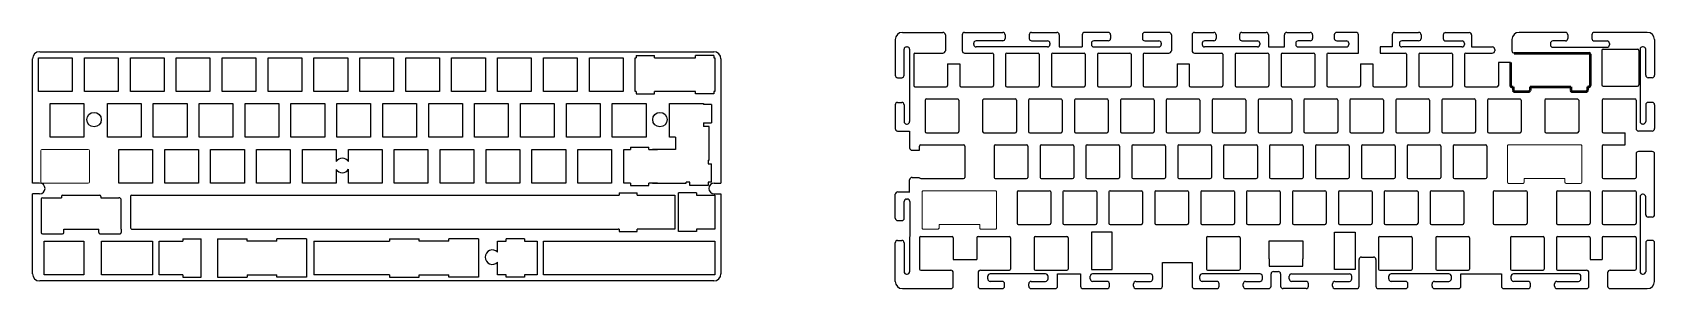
# Model space of a CAD drawing. Header units: millimetres. Extents: x 135 to 808, y 110 to 217.
import ezdxf

# ---------------------------------------------------------------- set-up
doc = ezdxf.new("R2010")
doc.units = ezdxf.units.MM
doc.layers.add('201', color=7, linetype='Continuous', true_color=0xffffff)
doc.layers.add('Visible', color=7, linetype='Continuous', lineweight=50)

msp = doc.modelspace()

# ---------------------------------------------------------------- linework, layer by layer
at = {"linetype": 'Continuous'}
for p, q in [((496.16, 216.73), (512.96, 216.73)), ((513.96, 215.73), (513.96, 209.13)), ((520.96, 215.73), (520.96, 209.13)), ((521.96, 216.73), (537.76, 216.73)), ((538.76, 215.73), (538.76, 214.23)), ((548.76, 215.73), (548.76, 214.23)), ((549.76, 216.73), (560.26, 216.73)), ((561.26, 215.73), (561.26, 210.73)), ((570.76, 215.73), (570.76, 210.73)), ((581.56, 216.73), (571.76, 216.73)), ((582.56, 215.73), (582.56, 214.23)), ((595.76, 215.73), (595.76, 214.23)), ((606.76, 216.73), (596.76, 216.73)), ((607.76, 215.73), (607.76, 209.13)), ((616.36, 215.73), (616.36, 209.13)), ((617.36, 216.73), (625.36, 216.73)), ((626.36, 215.73), (626.36, 214.23)), ((636.07, 215.73), (636.07, 214.23)), ((637.07, 216.73), (647.07, 216.73)), ((648.07, 215.73), (648.07, 210.73)), ((654.69, 210.73), (654.69, 215.73)), ((655.69, 216.73), (665.39, 216.73)), ((666.39, 215.73), (666.39, 214.23)), ((675.39, 215.73), (675.39, 214.23)), ((684.39, 216.73), (676.39, 216.73)), ((685.39, 208.13), (685.39, 215.73)), ((699.39, 215.73), (699.39, 210.73)), ((700.39, 216.73), (710.39, 216.73)), ((711.39, 215.73), (711.39, 214.23)), ((720.58, 215.68), (720.58, 214.18)), ((721.58, 216.68), (731.38, 216.68)), ((732.38, 215.68), (732.38, 210.68)), ((771.29, 216.73), (752.09, 216.73)), ((772.29, 215.73), (772.29, 214.18)), ((782.29, 215.73), (782.29, 214.18)), ((805.29, 216.73), (783.29, 216.73)), ((493.16, 213.73), (493.16, 198.93)), ((496.84, 198.93), (496.84, 209.73)), ((497.84, 210.73), (498.14, 210.73)), ((499.14, 209.73), (499.14, 179.68)), ((525.76, 211.73), (525.76, 212.23)), ((537.76, 213.23), (526.76, 213.23)), ((556.36, 210.73), (526.76, 210.73)), ((549.76, 213.23), (556.36, 213.23)), ((557.36, 212.23), (557.36, 211.73)), ((574.56, 212.23), (574.56, 211.73)), ((581.56, 213.23), (575.56, 213.23)), ((575.56, 210.73), (602.56, 210.73)), ((596.76, 213.23), (602.56, 213.23)), ((603.56, 212.23), (603.56, 211.73)), ((620.56, 212.23), (620.56, 211.73)), ((625.36, 213.23), (621.56, 213.23)), ((643.46, 210.73), (621.56, 210.73)), ((637.07, 213.23), (643.46, 213.23)), ((644.46, 212.23), (644.46, 211.73)), ((648.07, 210.73), (654.69, 210.73)), ((659.39, 212.23), (659.39, 211.73)), ((665.39, 213.23), (660.39, 213.23)), ((660.39, 210.73), (680.39, 210.73)), ((676.39, 213.23), (680.39, 213.23)), ((681.39, 212.23), (681.39, 211.73)), ((699.39, 210.73), (694.39, 210.73)), ((694.39, 210.73), (694.39, 208.13)), ((702.39, 212.23), (702.39, 211.73)), ((710.39, 213.23), (703.39, 213.23)), ((728.38, 210.68), (703.39, 210.73)), ((721.58, 213.18), (728.38, 213.18)), ((729.38, 212.18), (729.38, 211.68)), ((732.38, 210.68), (740.96, 210.68)), ((741.96, 209.68), (741.96, 209.13)), ((749.09, 213.73), (749.09, 209.13)), ((765.04, 212.18), (765.04, 211.57)), ((771.29, 213.18), (766.04, 213.18)), ((766.04, 210.57), (788.58, 210.57)), ((783.29, 213.18), (788.58, 213.18)), ((789.58, 212.18), (789.58, 211.57)), ((802.31, 209.73), (802.31, 179.68)), ((803.61, 210.73), (803.31, 210.73)), ((804.61, 198.93), (804.61, 209.73)), ((808.29, 213.73), (808.29, 198.93)), ((514.86, 203.63), (519.91, 203.63)), ((610.11, 203.63), (615.16, 203.63)), ((686.31, 203.63), (691.36, 203.63)), ((748.51, 204.24), (743.46, 204.24)), ((494.16, 197.93), (495.84, 197.93)), ((807.29, 197.93), (805.61, 197.93)), ((493.16, 186.68), (493.16, 176.78)), ((494.16, 187.68), (495.84, 187.68)), ((496.84, 186.68), (496.84, 179.68)), ((804.61, 186.68), (804.61, 179.68)), ((807.29, 187.68), (805.61, 187.68)), ((808.29, 186.68), (808.29, 176.78)), ((494.16, 175.78), (499.14, 175.78)), ((497.84, 178.68), (498.14, 178.68)), ((499.14, 175.78), (499.14, 168.78)), ((796.11, 170.03), (796.11, 175.08)), ((807.29, 175.78), (801.61, 175.78)), ((803.61, 178.68), (803.31, 178.68)), ((503.24, 167.78), (503.24, 169.53)), ((503.74, 170.03), (521.51, 170.03)), ((500.14, 167.78), (503.24, 167.78)), ((807.29, 167.26), (801.61, 167.26)), ((808.29, 141.03), (808.29, 166.26)), ((499.14, 150.48), (499.14, 155.53)), ((500.14, 156.53), (503.24, 156.53)), ((503.74, 156.03), (521.51, 156.03)), ((138.08, 154.17), (135.08, 154.17)), ((138.08, 149.67), (135.08, 149.67)), ((406.4, 154.12), (406.4, 154.55)), ((418.04, 154.17), (420.83, 154.17)), ((418.04, 149.67), (420.83, 149.67)), ((493.2, 139.58), (493.2, 149.48)), ((494.2, 150.48), (499.18, 150.48)), ((802.31, 148.48), (802.31, 117.33)), ((803.61, 149.48), (803.31, 149.48)), ((804.61, 141.03), (804.61, 148.48)), ((496.88, 139.58), (496.88, 146.48)), ((497.88, 147.48), (498.18, 147.48)), ((499.18, 146.48), (499.14, 117.33)), ((494.2, 138.58), (495.88, 138.58)), ((807.29, 140.03), (805.61, 140.03)), ((493.16, 113.33), (493.16, 129.33)), ((494.16, 130.33), (495.84, 130.33)), ((496.84, 129.33), (496.84, 117.33)), ((648.31, 122.63), (648.31, 130.23)), ((648.31, 130.23), (662.31, 130.23)), ((662.31, 130.23), (662.31, 122.63)), ((804.61, 129.33), (804.61, 117.33)), ((807.29, 130.33), (805.61, 130.33)), ((808.29, 113.33), (808.29, 129.33)), ((517.24, 122.43), (527.06, 122.43)), ((622.31, 127.23), (622.3, 122.63)), ((622.3, 122.63), (622.31, 118.43)), ((636.31, 127.23), (636.31, 122.63)), ((636.31, 122.63), (636.31, 118.43)), ((648.31, 122.63), (648.31, 119.63)), ((662.31, 119.63), (662.31, 122.63)), ((685.66, 116.43), (685.66, 122.43)), ((686.66, 123.43), (691.66, 123.43)), ((692.66, 122.43), (692.66, 111.33)), ((781.56, 122.43), (786.61, 122.43)), ((224.19, 116.02), (224.19, 115.05)), ((497.84, 116.33), (498.14, 116.33)), ((517.24, 111.33), (517.24, 116.93)), ((527.56, 116.93), (527.56, 111.33)), ((531.56, 114.33), (531.56, 115.43)), ((555.56, 116.43), (532.56, 116.43)), ((556.56, 114.33), (556.56, 115.43)), ((560.56, 111.33), (560.56, 116.43)), ((560.56, 116.43), (570.06, 116.43)), ((570.06, 116.43), (570.06, 111.33)), ((574.06, 114.33), (574.06, 115.43)), ((599.06, 116.43), (575.06, 116.43)), ((600.06, 114.33), (600.06, 115.43)), ((604.06, 111.33), (604.06, 121.13)), ((604.06, 121.13), (616.36, 121.13)), ((616.36, 121.13), (616.36, 111.33)), ((619.56, 114.33), (619.56, 115.43)), ((644.56, 116.43), (620.56, 116.43)), ((645.56, 114.33), (645.56, 115.43)), ((648.31, 119.63), (662.31, 119.63)), ((649.11, 111.33), (649.11, 116.43)), ((650.11, 117.43), (652.11, 117.43)), ((653.11, 116.43), (653.11, 111.33)), ((656.66, 114.33), (656.66, 115.43)), ((657.66, 116.43), (681.66, 116.43)), ((682.66, 114.33), (682.66, 115.43)), ((685.66, 111.33), (685.66, 116.43)), ((697.96, 114.33), (697.96, 115.43)), ((722.96, 116.43), (698.96, 116.43)), ((723.96, 114.33), (723.96, 115.43)), ((727.96, 111.33), (727.96, 116.43)), ((727.96, 116.43), (744.76, 116.43)), ((744.76, 116.43), (744.76, 111.33)), ((748.76, 114.33), (748.76, 115.43)), ((776.76, 116.43), (749.76, 116.43)), ((777.76, 114.33), (777.76, 115.43)), ((781.06, 111.33), (781.06, 116.93)), ((788.83, 116.93), (788.83, 111.33)), ((803.31, 116.33), (803.61, 116.33)), ((496.16, 110.33), (516.24, 110.33)), ((528.56, 110.33), (537.56, 110.33)), ((537.56, 113.33), (532.56, 113.33)), ((538.56, 111.33), (538.56, 112.33)), ((548.56, 111.33), (548.56, 112.33)), ((549.56, 113.33), (555.56, 113.33)), ((549.56, 110.33), (559.56, 110.33)), ((571.06, 110.33), (581.06, 110.33)), ((581.06, 113.33), (575.06, 113.33)), ((582.06, 111.33), (582.06, 112.33)), ((592.06, 111.33), (592.06, 112.33)), ((593.06, 113.33), (599.06, 113.33)), ((593.06, 110.33), (603.06, 110.33)), ((617.36, 110.33), (626.56, 110.33)), ((626.56, 113.33), (620.56, 113.33)), ((627.56, 111.33), (627.56, 112.33)), ((637.56, 111.33), (637.56, 112.33)), ((638.56, 113.33), (644.56, 113.33)), ((638.56, 110.33), (648.11, 110.33)), ((663.66, 110.33), (654.11, 110.33)), ((663.66, 113.33), (657.66, 113.33)), ((664.66, 111.33), (664.66, 112.33)), ((674.66, 111.33), (674.66, 112.33)), ((675.66, 113.33), (681.66, 113.33)), ((675.66, 110.33), (684.66, 110.33)), ((693.66, 110.33), (704.96, 110.33)), ((704.96, 113.33), (698.96, 113.33)), ((705.96, 111.33), (705.96, 112.33)), ((715.96, 111.33), (715.96, 112.33)), ((716.96, 113.33), (722.96, 113.33)), ((716.96, 110.33), (726.96, 110.33)), ((745.76, 110.33), (755.76, 110.33)), ((755.76, 113.33), (749.76, 113.33)), ((756.76, 111.33), (756.76, 112.33)), ((766.76, 111.33), (766.76, 112.33)), ((767.76, 113.33), (776.76, 113.33)), ((767.76, 110.33), (780.06, 110.33)), ((789.83, 110.33), (805.29, 110.33))]:
    msp.add_line(p, q, dxfattribs=at)
at = {"color": 0}
for p, q in [((138.11, 208.72), (417.81, 208.72)), ((135.11, 154.17), (135.11, 205.72)), ((137.61, 206.22), (151.61, 206.22)), ((137.61, 192.22), (137.61, 206.22)), ((151.61, 206.22), (151.61, 192.22)), ((156.66, 206.22), (170.66, 206.22)), ((156.66, 192.22), (156.66, 206.22)), ((170.66, 206.22), (170.66, 192.22)), ((175.71, 206.22), (189.71, 206.22)), ((175.71, 192.22), (175.71, 206.22)), ((189.71, 206.22), (189.71, 192.22)), ((194.76, 206.22), (208.76, 206.22)), ((194.76, 192.22), (194.76, 206.22)), ((208.76, 206.22), (208.76, 192.22)), ((213.81, 206.22), (227.81, 206.22)), ((213.81, 192.22), (213.81, 206.22)), ((227.81, 206.22), (227.81, 192.22)), ((232.86, 206.22), (246.86, 206.22)), ((232.86, 192.22), (232.86, 206.22)), ((246.86, 206.22), (246.86, 192.22)), ((251.91, 206.22), (265.91, 206.22)), ((251.91, 192.22), (251.91, 206.22)), ((265.91, 206.22), (265.91, 192.22)), ((270.96, 206.22), (284.96, 206.22)), ((270.96, 192.22), (270.96, 206.22)), ((284.96, 206.22), (284.96, 192.22)), ((290.01, 206.22), (304.01, 206.22)), ((290.01, 192.22), (290.01, 206.22)), ((304.01, 206.22), (304.01, 192.22)), ((309.06, 206.22), (323.06, 206.22)), ((309.06, 192.22), (309.06, 206.22)), ((323.06, 206.22), (323.06, 192.22)), ((328.11, 206.22), (342.11, 206.22)), ((328.11, 192.22), (328.11, 206.22)), ((342.11, 206.22), (342.11, 192.22)), ((347.16, 206.22), (361.16, 206.22)), ((347.16, 192.22), (347.16, 206.22)), ((361.16, 206.22), (361.16, 192.22)), ((366.21, 206.22), (380.21, 206.22)), ((366.21, 192.22), (366.21, 206.22)), ((380.21, 206.22), (380.21, 192.22)), ((385.26, 206.22), (385.68, 206.22)), ((385.26, 192.22), (385.26, 206.22)), ((385.68, 207.19), (385.68, 206.22)), ((385.68, 207.19), (393.26, 207.19)), ((393.26, 206.22), (393.26, 207.19)), ((393.26, 206.22), (410.31, 206.22)), ((410.31, 206.22), (410.31, 207.19)), ((417.88, 207.19), (410.31, 207.19)), ((417.88, 207.19), (417.88, 206.22)), ((417.88, 206.22), (418.31, 206.22)), ((418.31, 206.22), (418.31, 192.22)), ((420.81, 205.72), (420.81, 154.17)), ((151.61, 192.22), (137.61, 192.22)), ((170.66, 192.22), (156.66, 192.22)), ((189.71, 192.22), (175.71, 192.22)), ((208.76, 192.22), (194.76, 192.22)), ((227.81, 192.22), (213.81, 192.22)), ((246.86, 192.22), (232.86, 192.22)), ((265.91, 192.22), (251.91, 192.22)), ((284.96, 192.22), (270.96, 192.22)), ((304.01, 192.22), (290.01, 192.22)), ((323.06, 192.22), (309.06, 192.22)), ((342.11, 192.22), (328.11, 192.22)), ((361.16, 192.22), (347.16, 192.22)), ((380.21, 192.22), (366.21, 192.22)), ((385.68, 192.22), (385.26, 192.22)), ((385.68, 192.22), (385.68, 191.25)), ((385.68, 191.25), (393.26, 191.25)), ((410.31, 192.22), (393.26, 192.22)), ((393.26, 191.25), (393.26, 192.22)), ((410.31, 191.25), (410.31, 192.22)), ((417.88, 191.25), (410.31, 191.25)), ((418.31, 192.22), (417.88, 192.22)), ((417.88, 192.22), (417.88, 191.25)), ((142.37, 187.17), (156.37, 187.17)), ((142.37, 173.17), (142.37, 187.17)), ((156.37, 187.17), (156.37, 173.17)), ((166.18, 187.17), (180.18, 187.17)), ((166.18, 173.17), (166.18, 187.17)), ((180.18, 187.17), (180.18, 173.17)), ((185.23, 187.17), (199.23, 187.17)), ((185.23, 173.17), (185.23, 187.17)), ((199.23, 187.17), (199.23, 173.17)), ((204.28, 187.17), (218.28, 187.17)), ((204.28, 173.17), (204.28, 187.17)), ((218.28, 187.17), (218.28, 173.17)), ((223.33, 187.17), (237.33, 187.17)), ((223.33, 173.17), (223.33, 187.17)), ((237.33, 187.17), (237.33, 173.17)), ((242.38, 187.17), (256.38, 187.17)), ((242.38, 173.17), (242.38, 187.17)), ((256.38, 187.17), (256.38, 173.17)), ((261.43, 187.17), (275.43, 187.17)), ((261.43, 173.17), (261.43, 187.17)), ((275.43, 187.17), (275.43, 173.17)), ((280.48, 187.17), (294.48, 187.17)), ((280.48, 173.17), (280.48, 187.17)), ((294.48, 187.17), (294.48, 173.17)), ((299.53, 187.17), (313.53, 187.17)), ((299.53, 173.17), (299.53, 187.17)), ((313.53, 187.17), (313.53, 173.17)), ((318.58, 187.17), (332.58, 187.17)), ((318.58, 173.17), (318.58, 187.17)), ((332.58, 187.17), (332.58, 173.17)), ((337.63, 187.17), (351.63, 187.17)), ((337.63, 173.17), (337.63, 187.17)), ((351.63, 187.17), (351.63, 173.17)), ((356.68, 187.17), (370.68, 187.17)), ((356.68, 173.17), (356.68, 187.17)), ((370.68, 187.17), (370.68, 173.17)), ((375.73, 187.17), (389.73, 187.17)), ((375.73, 173.17), (375.73, 187.17)), ((389.73, 187.17), (389.73, 173.17)), ((399.54, 187.17), (413.54, 187.17)), ((399.54, 173.17), (399.54, 187.17)), ((413.54, 187.17), (413.54, 186.75)), ((416.89, 186.75), (413.54, 186.75)), ((416.89, 186.75), (416.89, 179.17)), ((413.54, 179.17), (413.54, 177.65)), ((413.54, 179.17), (416.89, 179.17)), ((415.93, 177.65), (413.54, 177.65)), ((415.93, 163.65), (415.93, 177.65)), ((156.37, 173.17), (142.37, 173.17)), ((180.18, 173.17), (166.18, 173.17)), ((199.23, 173.17), (185.23, 173.17)), ((218.28, 173.17), (204.28, 173.17)), ((237.33, 173.17), (223.33, 173.17)), ((256.38, 173.17), (242.38, 173.17)), ((275.43, 173.17), (261.43, 173.17)), ((294.48, 173.17), (280.48, 173.17)), ((313.53, 173.17), (299.53, 173.17)), ((332.58, 173.17), (318.58, 173.17)), ((351.63, 173.17), (337.63, 173.17)), ((370.68, 173.17), (356.68, 173.17)), ((389.73, 173.17), (375.73, 173.17)), ((383.3, 169.09), (383.3, 168.12)), ((383.3, 169.09), (390.87, 169.09)), ((390.87, 168.12), (390.87, 169.09)), ((401.92, 173.17), (399.54, 173.17)), ((401.92, 173.17), (401.92, 168.12)), ((170.94, 168.12), (184.94, 168.12)), ((170.94, 154.12), (170.94, 168.12)), ((184.94, 168.12), (184.94, 154.12)), ((189.99, 168.12), (203.99, 168.12)), ((189.99, 154.12), (189.99, 168.12)), ((203.99, 168.12), (203.99, 154.12)), ((209.04, 168.12), (223.04, 168.12)), ((209.04, 154.12), (209.04, 168.12)), ((223.04, 168.12), (223.04, 154.12)), ((228.09, 168.12), (242.09, 168.12)), ((228.09, 154.12), (228.09, 168.12)), ((242.09, 168.12), (242.09, 154.12)), ((247.14, 168.12), (261.14, 168.12)), ((247.14, 154.12), (247.14, 168.12)), ((261.14, 168.12), (261.14, 163.11)), ((266.19, 168.12), (280.19, 168.12)), ((266.19, 163.07), (266.19, 168.12)), ((280.19, 168.12), (280.19, 154.12)), ((285.24, 168.12), (299.24, 168.12)), ((285.24, 154.12), (285.24, 168.12)), ((299.24, 168.12), (299.24, 154.12)), ((304.29, 168.12), (318.29, 168.12)), ((304.29, 154.12), (304.29, 168.12)), ((318.29, 168.12), (318.29, 154.12)), ((323.34, 168.12), (337.34, 168.12)), ((323.34, 154.12), (323.34, 168.12)), ((337.34, 168.12), (337.34, 154.12)), ((342.39, 168.12), (356.39, 168.12)), ((342.39, 154.12), (342.39, 168.12)), ((356.39, 168.12), (356.39, 154.12)), ((361.44, 168.12), (375.44, 168.12)), ((361.44, 154.12), (361.44, 168.12)), ((375.44, 168.12), (375.44, 154.12)), ((380.49, 168.12), (383.3, 168.12)), ((380.49, 154.12), (380.49, 168.12)), ((390.87, 168.12), (394.49, 168.12)), ((401.92, 168.12), (392.4, 168.12)), ((415.5, 163.65), (415.93, 163.65)), ((415.5, 163.65), (415.5, 162.12)), ((415.5, 162.12), (416.89, 162.12)), ((416.89, 154.55), (416.89, 162.12)), ((261.14, 159.84), (261.14, 154.12)), ((266.19, 154.12), (266.19, 159.87)), ((135.11, 116.52), (135.11, 149.67)), ((184.94, 154.12), (170.94, 154.12)), ((203.99, 154.12), (189.99, 154.12)), ((223.04, 154.12), (209.04, 154.12)), ((242.09, 154.12), (228.09, 154.12)), ((261.14, 154.12), (247.14, 154.12)), ((280.19, 154.12), (266.19, 154.12)), ((299.24, 154.12), (285.24, 154.12)), ((318.29, 154.12), (304.29, 154.12)), ((337.34, 154.12), (323.34, 154.12)), ((356.39, 154.12), (342.39, 154.12)), ((375.44, 154.12), (361.44, 154.12)), ((378.11, 149.07), (378.54, 149.07)), ((378.54, 150.04), (378.54, 149.07)), ((378.54, 150.04), (386.11, 150.04)), ((383.3, 154.12), (380.49, 154.12)), ((383.3, 154.12), (383.3, 153.15)), ((383.3, 153.15), (390.87, 153.15)), ((386.11, 149.07), (386.11, 150.04)), ((386.11, 149.07), (401.64, 149.07)), ((394.49, 154.12), (390.87, 154.12)), ((390.87, 153.15), (390.87, 154.12)), ((392.4, 154.12), (406.4, 154.12)), ((401.64, 149.07), (401.64, 135.07)), ((403.16, 134.1), (403.16, 150.04)), ((410.74, 150.04), (403.16, 150.04)), ((407.92, 154.55), (406.4, 154.55)), ((407.92, 153.15), (407.92, 154.55)), ((415.5, 153.15), (407.92, 153.15)), ((410.74, 150.04), (410.74, 149.07)), ((410.74, 149.07), (418.31, 149.07)), ((415.5, 154.55), (415.5, 153.15)), ((416.89, 154.55), (415.5, 154.55)), ((418.31, 149.07), (418.31, 135.07)), ((420.81, 149.67), (420.81, 116.52)), ((378.54, 135.07), (378.11, 135.07)), ((378.54, 135.07), (378.54, 134.1)), ((401.64, 135.07), (386.11, 135.07)), ((386.11, 134.1), (386.11, 135.07)), ((418.31, 135.07), (410.74, 135.07)), ((410.74, 135.07), (410.74, 134.1)), ((139.99, 130.02), (156.37, 130.02)), ((139.99, 116.02), (139.99, 130.02)), ((156.37, 130.02), (156.37, 116.02)), ((163.8, 116.02), (163.8, 130.02)), ((163.8, 130.02), (184.94, 130.02)), ((184.94, 130.02), (184.94, 116.02)), ((187.61, 130.02), (197.56, 130.02)), ((187.61, 116.02), (187.61, 130.02)), ((197.56, 130.99), (197.56, 130.02)), ((197.56, 130.99), (205.13, 130.99)), ((205.13, 115.05), (205.13, 130.99)), ((211.85, 130.99), (211.85, 115.05)), ((211.85, 130.99), (224.19, 130.99)), ((224.18, 130.02), (224.18, 130.99)), ((236.47, 130.02), (224.18, 130.02)), ((236.47, 130.02), (236.47, 130.99)), ((248.81, 130.99), (236.47, 130.99)), ((248.81, 130.99), (248.81, 115.05)), ((251.91, 130.02), (283.29, 130.02)), ((251.91, 130.02), (251.91, 116.02)), ((283.29, 130.99), (283.29, 130.02)), ((283.29, 130.99), (295.62, 130.99)), ((295.62, 130.02), (295.62, 130.99)), ((307.91, 130.02), (295.62, 130.02)), ((307.91, 130.02), (307.91, 130.99)), ((320.25, 130.99), (307.91, 130.99)), ((320.25, 130.99), (320.25, 115.05)), ((328.11, 130.02), (331.73, 130.02)), ((328.11, 125.47), (328.11, 130.02)), ((331.73, 130.02), (331.73, 130.99)), ((339.31, 130.99), (331.73, 130.99)), ((339.31, 130.99), (339.31, 130.02)), ((339.31, 130.02), (344.49, 130.02)), ((344.49, 130.02), (344.49, 116.02)), ((347.16, 130.02), (418.31, 130.02)), ((347.16, 116.02), (347.16, 130.02)), ((378.54, 134.1), (386.11, 134.1)), ((410.74, 134.1), (403.16, 134.1)), ((418.31, 130.02), (418.31, 116.02)), ((328.11, 116.02), (328.11, 121.28)), ((156.37, 116.02), (139.99, 116.02)), ((184.94, 116.02), (163.8, 116.02)), ((197.56, 116.02), (187.61, 116.02)), ((197.56, 116.02), (197.56, 115.05)), ((197.56, 115.05), (205.13, 115.05)), ((211.85, 115.05), (224.19, 115.05)), ((224.19, 116.02), (236.47, 116.02)), ((236.47, 115.05), (236.47, 116.02)), ((248.81, 115.05), (236.47, 115.05)), ((283.29, 116.02), (251.91, 116.02)), ((283.29, 116.02), (283.29, 115.05)), ((283.29, 115.05), (295.62, 115.05)), ((295.62, 115.05), (295.62, 116.02)), ((295.62, 116.02), (307.91, 116.02)), ((307.91, 115.05), (307.91, 116.02)), ((320.25, 115.05), (307.91, 115.05)), ((331.73, 116.02), (328.11, 116.02)), ((331.73, 115.05), (331.73, 116.02)), ((339.31, 115.05), (331.73, 115.05)), ((344.49, 116.02), (339.31, 116.02)), ((339.31, 116.02), (339.31, 115.05)), ((418.31, 116.02), (347.16, 116.02)), ((417.81, 113.52), (138.11, 113.52))]:
    msp.add_line(p, q, dxfattribs=at)
for p, q in [((786.36, 209.28), (786.36, 194.98)), ((786.91, 209.83), (801.21, 209.83)), ((801.76, 209.28), (801.76, 194.98)), ((500.86, 207.63), (500.86, 194.63)), ((501.36, 208.13), (512.96, 208.13)), ((514.86, 203.63), (514.86, 194.63)), ((519.91, 203.63), (519.91, 194.63)), ((521.96, 208.13), (533.41, 208.13)), ((533.91, 207.63), (533.91, 194.63)), ((538.96, 207.63), (538.96, 194.63)), ((539.46, 208.13), (552.46, 208.13)), ((552.96, 207.63), (552.96, 194.63)), ((558.01, 207.63), (558.01, 194.63)), ((558.51, 208.13), (571.51, 208.13)), ((572.01, 207.63), (572.01, 194.63)), ((577.06, 207.63), (577.06, 194.63)), ((577.56, 208.13), (590.56, 208.13)), ((591.06, 207.63), (591.06, 194.63)), ((596.11, 207.63), (596.11, 194.63)), ((596.61, 208.13), (606.76, 208.13)), ((610.11, 203.63), (610.11, 194.63)), ((615.16, 203.63), (615.16, 194.63)), ((617.36, 208.13), (628.66, 208.13)), ((629.16, 207.63), (629.16, 194.63)), ((634.21, 207.63), (634.21, 194.63)), ((634.71, 208.13), (647.71, 208.13)), ((648.21, 207.63), (648.21, 194.63)), ((653.26, 207.63), (653.26, 194.63)), ((653.76, 208.13), (666.76, 208.13)), ((667.26, 207.63), (667.26, 194.63)), ((672.31, 207.63), (672.31, 194.63)), ((672.81, 208.13), (685.39, 208.13)), ((686.31, 203.63), (686.31, 194.63)), ((691.36, 203.63), (691.36, 194.63)), ((694.39, 208.13), (704.86, 208.13)), ((705.36, 207.63), (705.36, 194.63)), ((710.41, 207.63), (710.41, 194.63)), ((710.91, 208.13), (723.91, 208.13)), ((724.41, 207.63), (724.41, 194.63)), ((729.46, 207.63), (729.46, 194.63)), ((729.96, 208.13), (740.96, 208.13)), ((743.46, 204.24), (743.46, 194.63)), ((501.36, 194.13), (514.36, 194.13)), ((505.62, 188.58), (505.62, 175.58)), ((506.12, 189.08), (519.12, 189.08)), ((519.62, 188.58), (519.62, 175.58)), ((520.41, 194.13), (533.41, 194.13)), ((529.44, 188.58), (529.44, 175.58)), ((529.94, 189.08), (542.94, 189.08)), ((539.46, 194.13), (552.46, 194.13)), ((543.44, 188.58), (543.44, 175.58)), ((548.49, 188.58), (548.49, 175.58)), ((548.99, 189.08), (561.99, 189.08)), ((558.51, 194.13), (571.51, 194.13)), ((562.49, 188.58), (562.49, 175.58)), ((567.54, 188.58), (567.54, 175.58)), ((568.04, 189.08), (581.04, 189.08)), ((577.56, 194.13), (590.56, 194.13)), ((581.54, 188.58), (581.54, 175.58)), ((586.59, 188.58), (586.59, 175.58)), ((587.09, 189.08), (600.09, 189.08)), ((596.61, 194.13), (609.61, 194.13)), ((600.59, 188.58), (600.59, 175.58)), ((605.64, 188.58), (605.64, 175.58)), ((606.14, 189.08), (619.14, 189.08)), ((615.66, 194.13), (628.66, 194.13)), ((619.64, 188.58), (619.64, 175.58)), ((624.69, 188.58), (624.69, 175.58)), ((625.19, 189.08), (638.19, 189.08)), ((634.71, 194.13), (647.71, 194.13)), ((638.69, 188.58), (638.69, 175.58)), ((643.74, 188.58), (643.74, 175.58)), ((644.24, 189.08), (657.24, 189.08)), ((653.76, 194.13), (666.76, 194.13)), ((657.74, 188.58), (657.74, 175.58)), ((662.79, 188.58), (662.79, 175.58)), ((663.29, 189.08), (676.29, 189.08)), ((672.81, 194.13), (685.81, 194.13)), ((676.79, 188.58), (676.79, 175.58)), ((681.84, 188.58), (681.84, 175.58)), ((682.34, 189.08), (695.34, 189.08)), ((691.86, 194.13), (704.86, 194.13)), ((695.84, 188.58), (695.84, 175.58)), ((700.89, 188.58), (700.89, 175.58)), ((701.39, 189.08), (714.39, 189.08)), ((710.91, 194.13), (723.91, 194.13)), ((714.89, 188.58), (714.89, 175.58)), ((719.94, 188.58), (719.94, 175.58)), ((720.44, 189.08), (733.44, 189.08)), ((729.96, 194.13), (742.96, 194.13)), ((733.94, 188.58), (733.94, 175.58)), ((738.99, 188.58), (738.99, 175.58)), ((739.49, 189.08), (752.49, 189.08)), ((752.99, 188.58), (752.99, 175.58)), ((762.8, 188.58), (762.8, 175.58)), ((763.3, 189.08), (776.3, 189.08)), ((776.8, 188.58), (776.8, 175.58)), ((786.61, 188.58), (786.61, 175.58)), ((786.91, 194.43), (801.21, 194.43)), ((787.11, 189.08), (800.11, 189.08)), ((800.61, 188.58), (800.61, 176.78)), ((506.12, 175.08), (519.12, 175.08)), ((529.94, 175.08), (542.94, 175.08)), ((548.99, 175.08), (561.99, 175.08)), ((568.04, 175.08), (581.04, 175.08)), ((587.09, 175.08), (600.09, 175.08)), ((606.14, 175.08), (619.14, 175.08)), ((625.19, 175.08), (638.19, 175.08)), ((644.24, 175.08), (657.24, 175.08)), ((663.29, 175.08), (676.29, 175.08)), ((682.34, 175.08), (695.34, 175.08)), ((701.39, 175.08), (714.39, 175.08)), ((720.44, 175.08), (733.44, 175.08)), ((739.49, 175.08), (752.49, 175.08)), ((763.3, 175.08), (776.3, 175.08)), ((787.11, 175.08), (796.11, 175.08)), ((522.01, 169.53), (522.01, 156.53)), ((534.2, 169.53), (534.2, 156.53)), ((534.7, 170.03), (547.7, 170.03)), ((548.2, 169.53), (548.2, 156.53)), ((553.25, 169.53), (553.25, 156.53)), ((553.75, 170.03), (566.75, 170.03)), ((567.25, 169.53), (567.25, 156.53)), ((572.3, 169.53), (572.3, 156.53)), ((572.8, 170.03), (585.8, 170.03)), ((586.3, 169.53), (586.3, 156.53)), ((591.35, 169.53), (591.35, 156.53)), ((591.85, 170.03), (604.85, 170.03)), ((605.35, 169.53), (605.35, 156.53)), ((610.4, 169.53), (610.4, 156.53)), ((610.9, 170.03), (623.9, 170.03)), ((624.4, 169.53), (624.4, 156.53)), ((629.45, 169.53), (629.45, 156.53)), ((629.95, 170.03), (642.95, 170.03)), ((643.45, 169.53), (643.45, 156.53)), ((648.5, 169.53), (648.5, 156.53)), ((649, 170.03), (662, 170.03)), ((662.5, 169.53), (662.5, 156.53)), ((667.55, 169.53), (667.55, 156.53)), ((668.05, 170.03), (681.05, 170.03)), ((681.55, 169.53), (681.55, 156.53)), ((686.6, 169.53), (686.6, 156.53)), ((687.1, 170.03), (700.1, 170.03)), ((700.6, 169.53), (700.6, 156.53)), ((705.65, 169.53), (705.65, 156.53)), ((706.15, 170.03), (719.15, 170.03)), ((719.65, 169.53), (719.65, 156.53)), ((724.7, 169.53), (724.7, 156.53)), ((725.2, 170.03), (738.2, 170.03)), ((738.7, 169.53), (738.7, 156.53)), ((786.61, 169.53), (786.61, 156.53)), ((787.11, 170.03), (796.11, 170.03)), ((800.61, 166.26), (800.61, 156.53)), ((534.7, 156.03), (547.7, 156.03)), ((553.75, 156.03), (566.75, 156.03)), ((572.8, 156.03), (585.8, 156.03)), ((591.85, 156.03), (604.85, 156.03)), ((610.9, 156.03), (623.9, 156.03)), ((629.95, 156.03), (642.95, 156.03)), ((649, 156.03), (662, 156.03)), ((668.05, 156.03), (681.05, 156.03)), ((687.1, 156.03), (700.1, 156.03)), ((706.15, 156.03), (719.15, 156.03)), ((725.2, 156.03), (738.2, 156.03)), ((787.11, 156.03), (800.11, 156.03)), ((147.13, 148.57), (147.13, 148.07)), ((147.63, 149.07), (160.63, 149.07)), ((150.01, 149.07), (163.01, 149.07)), ((163.51, 148.57), (163.51, 148.07)), ((175.71, 148.57), (175.71, 135.57)), ((176.21, 149.07), (378.11, 149.07)), ((543.72, 150.48), (543.72, 137.48)), ((544.22, 150.98), (557.22, 150.98)), ((557.72, 150.48), (557.72, 137.48)), ((562.77, 150.48), (562.77, 137.48)), ((563.27, 150.98), (576.27, 150.98)), ((576.77, 150.48), (576.77, 137.48)), ((581.82, 150.48), (581.82, 137.48)), ((582.32, 150.98), (595.32, 150.98)), ((595.82, 150.48), (595.82, 137.48)), ((600.87, 150.48), (600.87, 137.48)), ((601.37, 150.98), (614.37, 150.98)), ((614.87, 150.48), (614.87, 137.48)), ((619.92, 150.48), (619.92, 137.48)), ((620.42, 150.98), (633.42, 150.98)), ((633.92, 150.48), (633.92, 137.48)), ((638.97, 150.48), (638.97, 137.48)), ((639.47, 150.98), (652.47, 150.98)), ((652.97, 150.48), (652.97, 137.48)), ((658.02, 150.48), (658.02, 137.48)), ((658.52, 150.98), (671.52, 150.98)), ((672.02, 150.48), (672.02, 137.48)), ((677.07, 150.48), (677.07, 137.48)), ((677.57, 150.98), (690.57, 150.98)), ((691.07, 150.48), (691.07, 137.48)), ((696.12, 150.48), (696.12, 137.48)), ((696.62, 150.98), (709.62, 150.98)), ((710.12, 150.48), (710.12, 137.48)), ((715.17, 150.48), (715.17, 137.48)), ((715.67, 150.98), (728.67, 150.98)), ((729.17, 150.48), (729.17, 137.48)), ((741.37, 150.48), (741.37, 137.48)), ((741.87, 150.98), (754.87, 150.98)), ((755.37, 150.48), (755.37, 137.48)), ((767.56, 150.48), (767.56, 137.48)), ((768.06, 150.98), (781.06, 150.98)), ((781.56, 150.48), (781.56, 137.48)), ((786.61, 150.48), (786.61, 137.48)), ((787.11, 150.98), (800.11, 150.98)), ((800.61, 150.48), (800.61, 137.48)), ((138.69, 147.57), (138.69, 133.57)), ((139.19, 148.07), (145.19, 148.07)), ((141.58, 148.07), (147.13, 148.07)), ((163.51, 148.07), (169.07, 148.07)), ((165.45, 148.07), (170.95, 148.07)), ((171.95, 135.07), (171.95, 147.07)), ((148.08, 135.07), (160.63, 135.07)), ((148.08, 133.57), (148.08, 135.07)), ((150.01, 135.07), (162.57, 135.07)), ((162.57, 133.57), (162.57, 135.07)), ((171.95, 135.07), (171.95, 133.57)), ((176.21, 135.07), (378.11, 135.07)), ((544.22, 136.98), (557.22, 136.98)), ((563.27, 136.98), (576.27, 136.98)), ((582.32, 136.98), (595.32, 136.98)), ((601.37, 136.98), (614.37, 136.98)), ((620.42, 136.98), (633.42, 136.98)), ((639.47, 136.98), (652.47, 136.98)), ((658.52, 136.98), (671.52, 136.98)), ((677.57, 136.98), (690.57, 136.98)), ((696.62, 136.98), (709.62, 136.98)), ((715.67, 136.98), (728.67, 136.98)), ((741.87, 136.98), (754.87, 136.98)), ((768.06, 136.98), (781.06, 136.98)), ((787.11, 136.98), (800.11, 136.98)), ((139.19, 133.07), (145.19, 133.07)), ((141.58, 133.07), (147.58, 133.07)), ((163.07, 133.07), (169.07, 133.07)), ((165.45, 133.07), (171.45, 133.07)), ((503.24, 131.43), (503.24, 118.43)), ((503.74, 131.93), (516.74, 131.93)), ((517.24, 131.43), (517.24, 122.43)), ((527.06, 131.43), (527.06, 122.43)), ((527.56, 131.93), (540.56, 131.93)), ((541.06, 131.43), (541.06, 118.43)), ((550.87, 131.43), (550.87, 118.43)), ((551.37, 131.93), (564.37, 131.93)), ((564.87, 131.43), (564.87, 118.43)), ((622.31, 131.43), (622.31, 127.23)), ((622.81, 131.93), (635.81, 131.93)), ((636.31, 131.43), (636.31, 127.23)), ((693.74, 131.43), (693.74, 118.43)), ((694.24, 131.93), (707.24, 131.93)), ((707.74, 131.43), (707.74, 118.43)), ((717.56, 131.43), (717.56, 118.43)), ((718.06, 131.93), (731.06, 131.93)), ((731.56, 131.43), (731.56, 118.43)), ((748.51, 131.43), (748.51, 118.43)), ((749.01, 131.93), (762.01, 131.93)), ((762.51, 131.43), (762.51, 118.43)), ((767.56, 131.43), (767.56, 118.43)), ((768.06, 131.93), (781.06, 131.93)), ((781.56, 131.43), (781.56, 122.43)), ((786.61, 131.43), (786.61, 122.43)), ((787.11, 131.93), (800.11, 131.93)), ((800.61, 131.43), (800.61, 118.43)), ((503.74, 117.93), (516.24, 117.93)), ((528.56, 117.93), (540.56, 117.93)), ((551.37, 117.93), (564.37, 117.93)), ((622.81, 117.93), (635.81, 117.93)), ((694.24, 117.93), (707.24, 117.93)), ((718.06, 117.93), (731.06, 117.93)), ((749.01, 117.93), (762.01, 117.93)), ((768.06, 117.93), (780.06, 117.93)), ((789.83, 117.93), (800.11, 117.93))]:
    msp.add_line(p, q)
at = {"linetype": 'Continuous'}
msp.add_lwpolyline([(561.26, 210.73), (570.76, 210.73)], dxfattribs=at)
at = {"color": 7, "linetype": 'Continuous', "lineweight": 15}
for points in [[(777.59, 154.03, 0.414214), (778.09, 154.53), (778.09, 169.53, 0.414214), (777.59, 170.03), (747.72, 170.03, 0.414214), (747.22, 169.53), (747.22, 154.53, 0.414214), (747.72, 154.03), (753.72, 154.03, 0.414214), (754.22, 154.53), (754.22, 156.03), (771.09, 156.03), (771.09, 154.53, 0.414214), (771.59, 154.03)], [(534.71, 134.98, 0.414214), (535.21, 135.48), (535.21, 150.48, 0.414214), (534.71, 150.98), (504.83, 150.98, 0.414214), (504.33, 150.48), (504.33, 135.48, 0.414214), (504.83, 134.98), (510.83, 134.98, 0.414214), (511.33, 135.48), (511.33, 136.98), (528.21, 136.98), (528.21, 135.48, 0.414214), (528.71, 134.98)]]:
    msp.add_lwpolyline(points, format="xyb", close=True, dxfattribs=at)
at = {"linetype": 'Continuous'}
for points in [[(583.19, 118.28), (583.19, 133.78), (574.59, 133.78), (574.59, 118.28)], [(675.42, 133.78), (684.02, 133.78), (684.02, 118.28), (675.42, 118.28)]]:
    msp.add_lwpolyline(points, close=True, dxfattribs=at)
for centre in [(160.66, 180.52), (395.51, 180.52)]:
    msp.add_circle(centre, 3, dxfattribs=at)
for centre, radius, start, end in [((496.16, 213.73), 3, 90, 180), ((512.96, 215.73), 1, 0, 90), ((521.96, 215.73), 1, 90, 180), ((537.76, 215.73), 1, 0, 90), ((549.76, 215.73), 1, 90, 180), ((560.26, 215.73), 1, 0, 90), ((571.76, 215.73), 1, 90, 180), ((581.56, 215.73), 1, 0, 90), ((596.76, 215.73), 1, 90, 180), ((606.76, 215.73), 1, 0, 90), ((617.36, 215.73), 1, 90, 180), ((625.36, 215.73), 1, 0, 90), ((637.07, 215.73), 1, 90, 180), ((647.07, 215.73), 1, 0, 90), ((655.69, 215.73), 1, 90, 180), ((665.39, 215.73), 1, 0, 90), ((676.39, 215.73), 1, 90, 180), ((684.39, 215.73), 1, 0, 90), ((700.39, 215.73), 1, 90, 180), ((710.39, 215.73), 1, 360, 90), ((721.58, 215.68), 1, 90, 180), ((731.38, 215.68), 1, 360, 90), ((752.09, 213.73), 3, 90, 180), ((771.29, 215.73), 1, 0, 90), ((783.29, 215.73), 1, 90, 180), ((805.29, 213.73), 3, 0, 90), ((497.84, 209.73), 1, 90, 180), ((498.14, 209.73), 1, 0, 90), ((512.96, 209.13), 1, 270, 0), ((521.96, 209.13), 1, 180, 270), ((526.76, 212.23), 1, 90, 180), ((526.76, 211.73), 1, 180, 270), ((537.76, 214.23), 1, 270, 0), ((549.76, 214.23), 1, 180, 270), ((556.36, 212.23), 1, 0, 90), ((556.36, 211.73), 1, 270, 0), ((575.56, 212.23), 1, 90, 180), ((575.56, 211.73), 1, 180, 270), ((581.56, 214.23), 1, 270, 0), ((596.76, 214.23), 1, 180, 270), ((602.56, 212.23), 1, 0, 90), ((602.56, 211.73), 1, 270, 0), ((606.76, 209.13), 1, 270, 0), ((617.36, 209.13), 1, 180, 270), ((621.56, 212.23), 1, 90, 180), ((621.56, 211.73), 1, 180, 270), ((625.36, 214.23), 1, 270, 0), ((637.07, 214.23), 1, 180, 270), ((643.46, 212.23), 1, 0, 90), ((643.46, 211.73), 1, 270, 0), ((660.39, 212.23), 1, 90, 180), ((660.39, 211.73), 1, 180, 270), ((665.39, 214.23), 1, 270, 0), ((676.39, 214.23), 1, 180, 270), ((680.39, 212.23), 1, 0, 90), ((680.39, 211.73), 1, 270, 0), ((703.39, 212.23), 1, 90, 180), ((703.39, 211.73), 1, 180, 269.8982), ((710.39, 214.23), 1, 270, 360), ((721.58, 214.18), 1, 180, 270), ((728.38, 212.18), 1, 0, 90), ((728.38, 211.68), 1, 269.8982, 0), ((740.96, 209.68), 1, 360, 90), ((740.96, 209.13), 1, 270, 360), ((750.09, 209.13), 1, 180, 270), ((766.04, 212.18), 1, 90, 180), ((766.04, 211.57), 1, 180, 270), ((771.29, 214.18), 1, 270, 0), ((783.29, 214.18), 1, 180, 270), ((788.58, 212.18), 1, 0, 90), ((788.58, 211.57), 1, 270, 0), ((803.31, 209.73), 1, 90, 180), ((803.61, 209.73), 1, 0, 90), ((494.16, 198.93), 1, 180, 270), ((495.84, 198.93), 1, 270, 0), ((805.61, 198.93), 1, 180, 270), ((807.29, 198.93), 1, 270, 360), ((494.16, 186.68), 1, 90, 180), ((495.84, 186.68), 1, 0, 90), ((805.61, 186.68), 1, 90, 180), ((807.29, 186.68), 1, 360, 90), ((494.16, 176.78), 1, 180, 270), ((497.84, 179.68), 1, 180, 270), ((498.14, 179.68), 1, 270, 0), ((801.61, 176.78), 1, 180, 270), ((803.31, 179.68), 1, 180, 270), ((803.61, 179.68), 1, 270, 0), ((807.29, 176.78), 1, 270, 360), ((500.14, 168.78), 1, 180, 270), ((263.66, 161.47), 3, 32.25808, 146.89602), ((801.61, 166.26), 1, 90, 180), ((807.29, 166.26), 1, 0, 90), ((263.66, 161.47), 3, 213.10398, 327.74192), ((500.14, 155.53), 1, 90, 180), ((138.08, 151.92), 2.25, 270, 90), ((494.2, 149.48), 1, 90, 180), ((803.31, 148.48), 1, 90, 180), ((803.61, 148.48), 1, 0, 90), ((497.88, 146.48), 1, 90, 180), ((498.18, 146.48), 1, 0, 90), ((494.2, 139.58), 1, 180, 270), ((495.88, 139.58), 1, 270, 0), ((805.61, 141.03), 1, 180, 270), ((807.29, 141.03), 1, 270, 0), ((494.16, 129.33), 1, 90, 180), ((495.84, 129.33), 1, 0, 90), ((805.61, 129.33), 1, 90, 180), ((807.29, 129.33), 1, 360, 90), ((325.96, 123.37), 3, 44.2212, 315.7788), ((686.66, 122.43), 1, 90, 180), ((691.66, 122.43), 1, 0, 90), ((497.84, 117.33), 1, 180, 270), ((498.14, 117.33), 1, 270, 0), ((516.24, 116.93), 1, 0, 90), ((528.56, 116.93), 1, 90, 180), ((532.56, 115.43), 1, 90, 180), ((555.56, 115.43), 1, 0, 90), ((575.06, 115.43), 1, 90, 180), ((599.06, 115.43), 1, 360, 90), ((620.56, 115.43), 1, 90, 180), ((644.56, 115.43), 1, 0, 90), ((646.56, 114.33), 1, 180, 180), ((650.11, 116.43), 1, 90, 180), ((652.11, 116.43), 1, 0, 90), ((657.66, 115.43), 1, 90, 180), ((681.66, 115.43), 1, 0, 90), ((698.96, 115.43), 1, 90, 180), ((722.96, 115.43), 1, 0, 90), ((749.76, 115.43), 1, 90, 180), ((776.76, 115.43), 1, 0, 90), ((780.06, 116.93), 1, 0, 90), ((789.83, 116.93), 1, 90, 180), ((803.31, 117.33), 1, 180, 270), ((803.61, 117.33), 1, 270, 360), ((496.16, 113.33), 3, 180, 270), ((516.24, 111.33), 1, 270, 0), ((528.56, 111.33), 1, 180, 270), ((532.56, 114.33), 1, 180, 270), ((537.56, 112.33), 1, 0, 90), ((537.56, 111.33), 1, 270, 0), ((549.56, 112.33), 1, 90, 180), ((549.56, 111.33), 1, 180, 270), ((555.56, 114.33), 1, 270, 0), ((559.56, 111.33), 1, 270, 0), ((571.06, 111.33), 1, 180, 270), ((575.06, 114.33), 1, 180, 270), ((581.06, 112.33), 1, 0, 90), ((581.06, 111.33), 1, 270, 0), ((593.06, 112.33), 1, 90, 180), ((593.06, 111.33), 1, 180, 270), ((599.06, 114.33), 1, 270, 0), ((603.06, 111.33), 1, 270, 0), ((617.36, 111.33), 1, 180, 270), ((620.56, 114.33), 1, 180, 270), ((626.56, 112.33), 1, 0, 90), ((626.56, 111.33), 1, 270, 0), ((638.56, 112.33), 1, 90, 180), ((638.56, 111.33), 1, 180, 270), ((644.56, 114.33), 1, 270, 0), ((648.11, 111.33), 1, 270, 0), ((654.11, 111.33), 1, 180, 270), ((657.66, 114.33), 1, 180, 270), ((663.66, 112.33), 1, 0, 90), ((663.66, 111.33), 1, 270, 0), ((675.66, 112.33), 1, 90, 180), ((675.66, 111.33), 1, 180, 270), ((681.66, 114.33), 1, 270, 0), ((684.66, 111.33), 1, 270, 0), ((693.66, 111.33), 1, 180, 270), ((698.96, 114.33), 1, 180, 270), ((704.96, 112.33), 1, 0, 90), ((704.96, 111.33), 1, 270, 0), ((716.96, 112.33), 1, 90, 180), ((716.96, 111.33), 1, 180, 270), ((722.96, 114.33), 1, 270, 0), ((726.96, 111.33), 1, 270, 0), ((745.76, 111.33), 1, 180, 270), ((749.76, 114.33), 1, 180, 270), ((755.76, 112.33), 1, 0, 90), ((755.76, 111.33), 1, 270, 0), ((767.76, 112.33), 1, 90, 180), ((767.76, 111.33), 1, 180, 270), ((776.76, 114.33), 1, 270, 0), ((780.06, 111.33), 1, 270, 0), ((789.83, 111.33), 1, 180, 270), ((805.29, 113.33), 3, 270, 0)]:
    msp.add_arc(centre, radius, start, end, dxfattribs=at)
at = {"color": 0}
for centre, start, end in [((138.11, 205.72), 90, 180), ((417.81, 205.72), 0, 90), ((138.11, 116.52), 180, 270), ((417.81, 116.52), 270, 0)]:
    msp.add_arc(centre, 3, start, end, dxfattribs=at)
for centre, radius, start, end in [((786.91, 209.28), 0.55, 90, 180), ((801.21, 209.28), 0.55, 0, 90), ((501.36, 207.63), 0.5, 90, 180), ((533.41, 207.63), 0.5, 0, 90), ((539.46, 207.63), 0.5, 90, 180), ((552.46, 207.63), 0.5, 0, 90), ((558.51, 207.63), 0.5, 90, 180), ((571.51, 207.63), 0.5, 0, 90), ((577.56, 207.63), 0.5, 90, 180), ((590.56, 207.63), 0.5, 0, 90), ((596.61, 207.63), 0.5, 90, 180), ((628.66, 207.63), 0.5, 0, 90), ((634.71, 207.63), 0.5, 90, 180), ((647.71, 207.63), 0.5, 0, 90), ((653.76, 207.63), 0.5, 90, 180), ((666.76, 207.63), 0.5, 0, 90), ((672.81, 207.63), 0.5, 90, 180), ((704.86, 207.63), 0.5, 0, 90), ((710.91, 207.63), 0.5, 90, 180), ((723.91, 207.63), 0.5, 0, 90), ((729.96, 207.63), 0.5, 90, 180), ((501.36, 194.63), 0.5, 180, 270), ((506.12, 188.58), 0.5, 90, 180), ((514.36, 194.63), 0.5, 270, 0), ((519.12, 188.58), 0.5, 0, 90), ((520.41, 194.63), 0.5, 180, 270), ((529.94, 188.58), 0.5, 90, 180), ((533.41, 194.63), 0.5, 270, 0), ((539.46, 194.63), 0.5, 180, 270), ((542.94, 188.58), 0.5, 0, 90), ((548.99, 188.58), 0.5, 90, 180), ((552.46, 194.63), 0.5, 270, 0), ((558.51, 194.63), 0.5, 180, 270), ((561.99, 188.58), 0.5, 0, 90), ((568.04, 188.58), 0.5, 90, 180), ((571.51, 194.63), 0.5, 270, 0), ((577.56, 194.63), 0.5, 180, 270), ((581.04, 188.58), 0.5, 0, 90), ((587.09, 188.58), 0.5, 90, 180), ((590.56, 194.63), 0.5, 270, 0), ((596.61, 194.63), 0.5, 180, 270), ((600.09, 188.58), 0.5, 0, 90), ((606.14, 188.58), 0.5, 90, 180), ((609.61, 194.63), 0.5, 270, 0), ((615.66, 194.63), 0.5, 180, 270), ((619.14, 188.58), 0.5, 0, 90), ((625.19, 188.58), 0.5, 90, 180), ((628.66, 194.63), 0.5, 270, 0), ((634.71, 194.63), 0.5, 180, 270), ((638.19, 188.58), 0.5, 0, 90), ((644.24, 188.58), 0.5, 90, 180), ((647.71, 194.63), 0.5, 270, 0), ((653.76, 194.63), 0.5, 180, 270), ((657.24, 188.58), 0.5, 0, 90), ((663.29, 188.58), 0.5, 90, 180), ((666.76, 194.63), 0.5, 270, 0), ((672.81, 194.63), 0.5, 180, 270), ((676.29, 188.58), 0.5, 0, 90), ((682.34, 188.58), 0.5, 90, 180), ((685.81, 194.63), 0.5, 270, 0), ((691.86, 194.63), 0.5, 180, 270), ((695.34, 188.58), 0.5, 0, 90), ((701.39, 188.58), 0.5, 90, 180), ((704.86, 194.63), 0.5, 270, 0), ((710.91, 194.63), 0.5, 180, 270), ((714.39, 188.58), 0.5, 0, 90), ((720.44, 188.58), 0.5, 90, 180), ((723.91, 194.63), 0.5, 270, 0), ((729.96, 194.63), 0.5, 180, 270), ((733.44, 188.58), 0.5, 0, 90), ((739.49, 188.58), 0.5, 90, 180), ((742.96, 194.63), 0.5, 270, 0), ((752.49, 188.58), 0.5, 0, 90), ((763.3, 188.58), 0.5, 90, 180), ((776.3, 188.58), 0.5, 0, 90), ((786.91, 194.98), 0.55, 180, 270), ((787.11, 188.58), 0.5, 90, 180), ((800.11, 188.58), 0.5, 0, 90), ((801.21, 194.98), 0.55, 270, 0), ((506.12, 175.58), 0.5, 180, 270), ((519.12, 175.58), 0.5, 270, 0), ((529.94, 175.58), 0.5, 180, 270), ((542.94, 175.58), 0.5, 270, 0), ((548.99, 175.58), 0.5, 180, 270), ((561.99, 175.58), 0.5, 270, 0), ((568.04, 175.58), 0.5, 180, 270), ((581.04, 175.58), 0.5, 270, 0), ((587.09, 175.58), 0.5, 180, 270), ((600.09, 175.58), 0.5, 270, 0), ((606.14, 175.58), 0.5, 180, 270), ((619.14, 175.58), 0.5, 270, 0), ((625.19, 175.58), 0.5, 180, 270), ((638.19, 175.58), 0.5, 270, 0), ((644.24, 175.58), 0.5, 180, 270), ((657.24, 175.58), 0.5, 270, 0), ((663.29, 175.58), 0.5, 180, 270), ((676.29, 175.58), 0.5, 270, 0), ((682.34, 175.58), 0.5, 180, 270), ((695.34, 175.58), 0.5, 270, 0), ((701.39, 175.58), 0.5, 180, 270), ((714.39, 175.58), 0.5, 270, 0), ((720.44, 175.58), 0.5, 180, 270), ((733.44, 175.58), 0.5, 270, 0), ((739.49, 175.58), 0.5, 180, 270), ((752.49, 175.58), 0.5, 270, 0), ((763.3, 175.58), 0.5, 180, 270), ((776.3, 175.58), 0.5, 270, 0), ((787.11, 175.58), 0.5, 180, 270), ((503.74, 169.53), 0.5, 90, 180), ((521.51, 169.53), 0.5, 0, 90), ((534.7, 169.53), 0.5, 90, 180), ((547.7, 169.53), 0.5, 0, 90), ((553.75, 169.53), 0.5, 90, 180), ((566.75, 169.53), 0.5, 0, 90), ((572.8, 169.53), 0.5, 90, 180), ((585.8, 169.53), 0.5, 0, 90), ((591.85, 169.53), 0.5, 90, 180), ((604.85, 169.53), 0.5, 0, 90), ((610.9, 169.53), 0.5, 90, 180), ((623.9, 169.53), 0.5, 0, 90), ((629.95, 169.53), 0.5, 90, 180), ((642.95, 169.53), 0.5, 0, 90), ((649, 169.53), 0.5, 90, 180), ((662, 169.53), 0.5, 0, 90), ((668.05, 169.53), 0.5, 90, 180), ((681.05, 169.53), 0.5, 0, 90), ((687.1, 169.53), 0.5, 90, 180), ((700.1, 169.53), 0.5, 0, 90), ((706.15, 169.53), 0.5, 90, 180), ((719.15, 169.53), 0.5, 0, 90), ((725.2, 169.53), 0.5, 90, 180), ((738.2, 169.53), 0.5, 0, 90), ((787.11, 169.53), 0.5, 90, 180), ((503.74, 156.53), 0.5, 180, 270), ((521.51, 156.53), 0.5, 270, 0), ((534.7, 156.53), 0.5, 180, 270), ((547.7, 156.53), 0.5, 270, 0), ((553.75, 156.53), 0.5, 180, 270), ((566.75, 156.53), 0.5, 270, 0), ((572.8, 156.53), 0.5, 180, 270), ((585.8, 156.53), 0.5, 270, 0), ((591.85, 156.53), 0.5, 180, 270), ((604.85, 156.53), 0.5, 270, 0), ((610.9, 156.53), 0.5, 180, 270), ((623.9, 156.53), 0.5, 270, 0), ((629.95, 156.53), 0.5, 180, 270), ((642.95, 156.53), 0.5, 270, 0), ((649, 156.53), 0.5, 180, 270), ((662, 156.53), 0.5, 270, 0), ((668.05, 156.53), 0.5, 180, 270), ((681.05, 156.53), 0.5, 270, 0), ((687.1, 156.53), 0.5, 180, 270), ((700.1, 156.53), 0.5, 270, 0), ((706.15, 156.53), 0.5, 180, 270), ((719.15, 156.53), 0.5, 270, 0), ((725.2, 156.53), 0.5, 180, 270), ((738.2, 156.53), 0.5, 270, 0), ((787.11, 156.53), 0.5, 180, 270), ((800.11, 156.53), 0.5, 270, 0), ((147.63, 148.57), 0.5, 90, 180), ((163.01, 148.57), 0.5, 0, 90), ((176.21, 148.57), 0.5, 90, 180), ((418.04, 151.92), 2.25, 90, 270), ((544.22, 150.48), 0.5, 90, 180), ((557.22, 150.48), 0.5, 0, 90), ((563.27, 150.48), 0.5, 90, 180), ((576.27, 150.48), 0.5, 0, 90), ((582.32, 150.48), 0.5, 90, 180), ((595.32, 150.48), 0.5, 0, 90), ((601.37, 150.48), 0.5, 90, 180), ((614.37, 150.48), 0.5, 0, 90), ((620.42, 150.48), 0.5, 90, 180), ((633.42, 150.48), 0.5, 0, 90), ((639.47, 150.48), 0.5, 90, 180), ((652.47, 150.48), 0.5, 0, 90), ((658.52, 150.48), 0.5, 90, 180), ((671.52, 150.48), 0.5, 0, 90), ((677.57, 150.48), 0.5, 90, 180), ((690.57, 150.48), 0.5, 0, 90), ((696.62, 150.48), 0.5, 90, 180), ((709.62, 150.48), 0.5, 0, 90), ((715.67, 150.48), 0.5, 90, 180), ((728.67, 150.48), 0.5, 0, 90), ((741.87, 150.48), 0.5, 90, 180), ((754.87, 150.48), 0.5, 0, 90), ((768.06, 150.48), 0.5, 90, 180), ((781.06, 150.48), 0.5, 0, 90), ((787.11, 150.48), 0.5, 90, 180), ((800.11, 150.48), 0.5, 0, 90), ((139.19, 147.57), 0.5, 90, 180), ((170.95, 147.07), 1, 0, 90), ((176.21, 135.57), 0.5, 180, 270), ((544.22, 137.48), 0.5, 180, 270), ((557.22, 137.48), 0.5, 270, 0), ((563.27, 137.48), 0.5, 180, 270), ((576.27, 137.48), 0.5, 270, 0), ((582.32, 137.48), 0.5, 180, 270), ((595.32, 137.48), 0.5, 270, 0), ((601.37, 137.48), 0.5, 180, 270), ((614.37, 137.48), 0.5, 270, 0), ((620.42, 137.48), 0.5, 180, 270), ((633.42, 137.48), 0.5, 270, 0), ((639.47, 137.48), 0.5, 180, 270), ((652.47, 137.48), 0.5, 270, 0), ((658.52, 137.48), 0.5, 180, 270), ((671.52, 137.48), 0.5, 270, 0), ((677.57, 137.48), 0.5, 180, 270), ((690.57, 137.48), 0.5, 270, 0), ((696.62, 137.48), 0.5, 180, 270), ((709.62, 137.48), 0.5, 270, 0), ((715.67, 137.48), 0.5, 180, 270), ((728.67, 137.48), 0.5, 270, 0), ((741.87, 137.48), 0.5, 180, 270), ((754.87, 137.48), 0.5, 270, 0), ((768.06, 137.48), 0.5, 180, 270), ((781.06, 137.48), 0.5, 270, 0), ((787.11, 137.48), 0.5, 180, 270), ((800.11, 137.48), 0.5, 270, 0), ((139.19, 133.57), 0.5, 180, 270), ((147.58, 133.57), 0.5, 270, 0), ((163.07, 133.57), 0.5, 180, 270), ((171.45, 133.57), 0.5, 270, 0), ((503.74, 131.43), 0.5, 90, 180), ((516.74, 131.43), 0.5, 0, 90), ((527.56, 131.43), 0.5, 90, 180), ((540.56, 131.43), 0.5, 0, 90), ((551.37, 131.43), 0.5, 90, 180), ((564.37, 131.43), 0.5, 0, 90), ((622.81, 131.43), 0.5, 90, 180), ((635.81, 131.43), 0.5, 0, 90), ((694.24, 131.43), 0.5, 90, 180), ((707.24, 131.43), 0.5, 0, 90), ((718.06, 131.43), 0.5, 90, 180), ((731.06, 131.43), 0.5, 0, 90), ((749.01, 131.43), 0.5, 90, 180), ((762.01, 131.43), 0.5, 0, 90), ((768.06, 131.43), 0.5, 90, 180), ((781.06, 131.43), 0.5, 0, 90), ((787.11, 131.43), 0.5, 90, 180), ((800.11, 131.43), 0.5, 0, 90), ((503.74, 118.43), 0.5, 180, 270), ((540.56, 118.43), 0.5, 270, 0), ((551.37, 118.43), 0.5, 180, 270), ((564.37, 118.43), 0.5, 270, 0), ((622.81, 118.43), 0.5, 180, 270), ((635.81, 118.43), 0.5, 270, 0), ((694.24, 118.43), 0.5, 180, 270), ((707.24, 118.43), 0.5, 270, 0), ((718.06, 118.43), 0.5, 180, 270), ((731.06, 118.43), 0.5, 270, 0), ((749.01, 118.43), 0.5, 180, 270), ((762.01, 118.43), 0.5, 270, 0), ((768.06, 118.43), 0.5, 180, 270), ((800.11, 118.43), 0.5, 270, 0)]:
    msp.add_arc(centre, radius, start, end)
at = {"layer": '201', "color": 7, "linetype": 'Continuous', "lineweight": 18, "true_color": 0xffffff}
for p, q in [((138.51, 167.62), (138.51, 154.62)), ((158.25, 168.12), (139.01, 168.12)), ((158.75, 154.62), (158.75, 167.62)), ((139.01, 154.12), (158.25, 154.12))]:
    msp.add_line(p, q, dxfattribs=at)
for centre, start, end in [((139.01, 167.62), 90, 180), ((158.25, 167.62), 0, 90), ((139.01, 154.62), 180, 270), ((158.25, 154.62), 270, 0)]:
    msp.add_arc(centre, 0.5, start, end, dxfattribs=at)
at = {"layer": 'Visible'}
for p, q in [((748.51, 204.24), (748.51, 194.63)), ((750.09, 208.13), (781.06, 208.13)), ((781.56, 207.63), (781.56, 194.63)), ((749.01, 194.13), (749.6, 194.13)), ((749.6, 194.13), (749.6, 192.63)), ((750.1, 192.13), (756.1, 192.13)), ((756.6, 194.13), (773.48, 194.13)), ((756.6, 194.13), (756.6, 192.63)), ((773.48, 194.13), (773.48, 192.63)), ((773.98, 192.13), (779.98, 192.13)), ((780.48, 194.13), (781.06, 194.13)), ((780.48, 194.13), (780.48, 192.63))]:
    msp.add_line(p, q, dxfattribs=at)
for centre, start, end in [((781.06, 207.63), 0, 90), ((749.01, 194.63), 180, 270), ((750.1, 192.63), 180, 270), ((756.1, 192.63), 270, 0), ((773.98, 192.63), 180, 270), ((779.98, 192.63), 270, 0), ((781.06, 194.63), 270, 0)]:
    msp.add_arc(centre, 0.5, start, end, dxfattribs=at)

doc.saveas('drawing.dxf')
